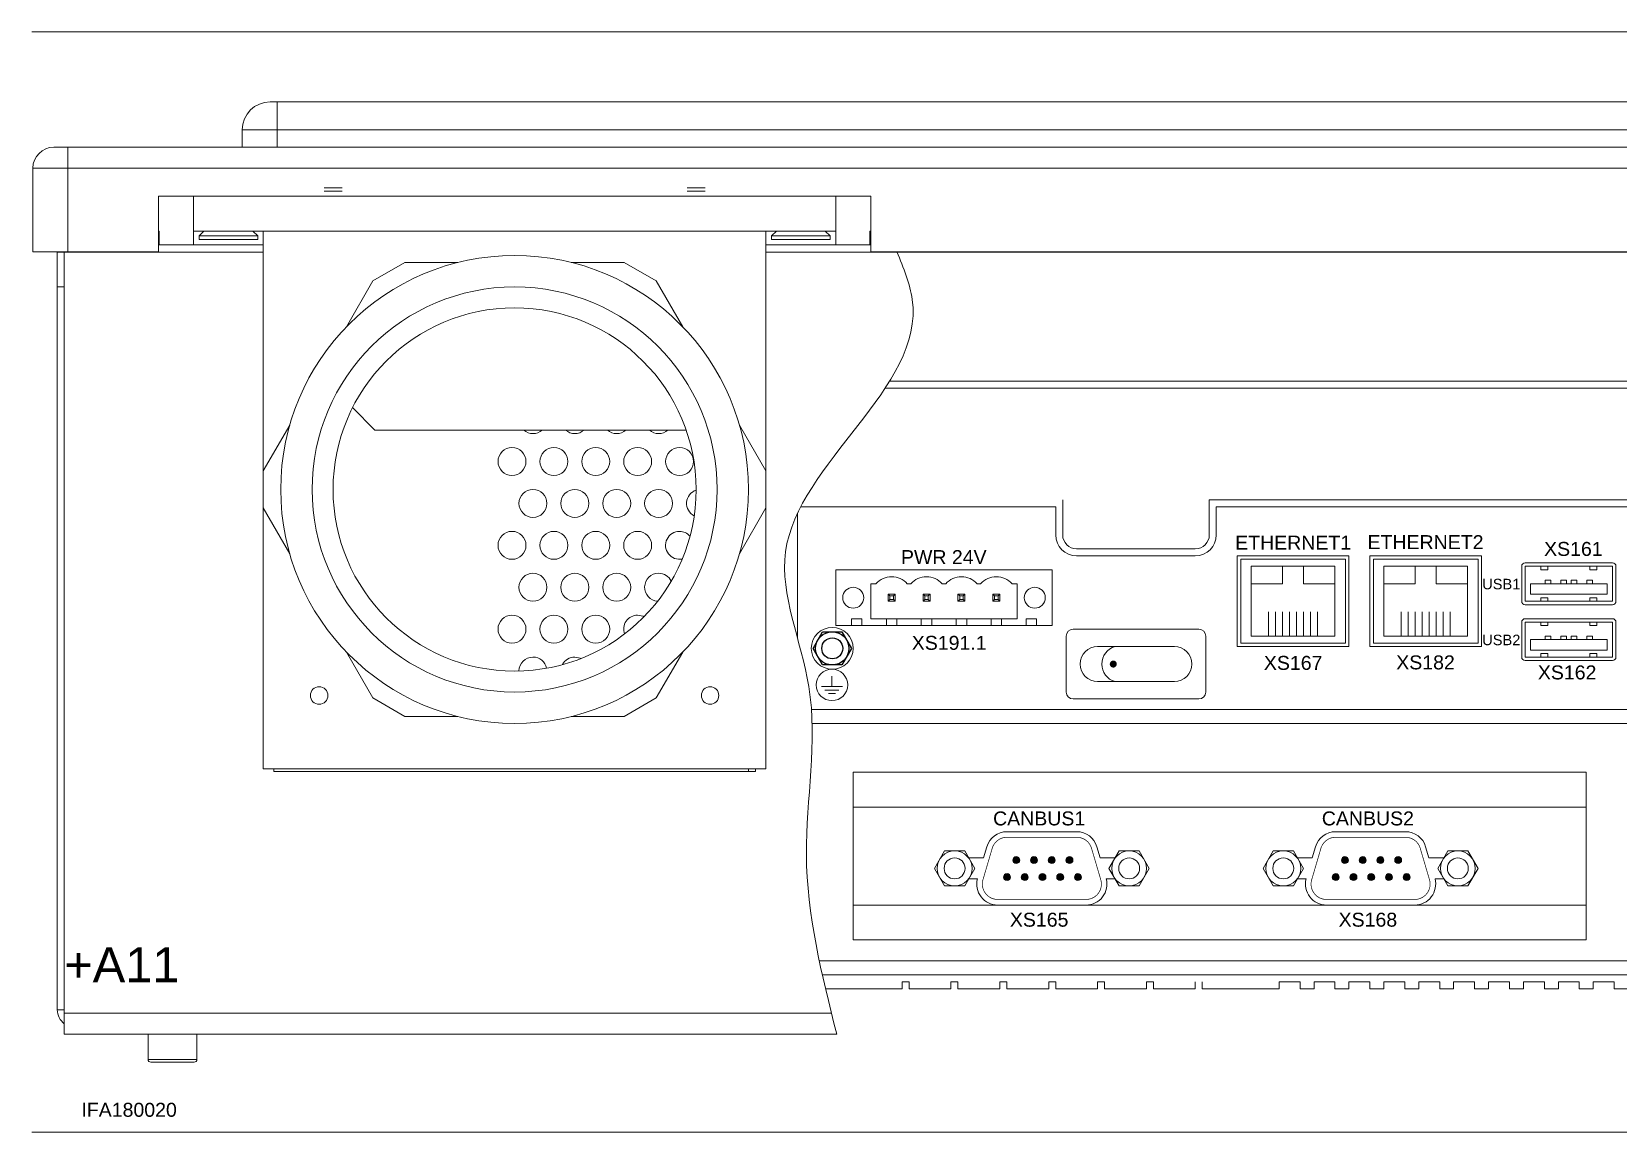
# Model space of a CAD drawing. Extents: x -2364 to 9601, y -871 to 1549.
# Drawn here: x 3545.2 to 3772.4, y -154 to 3.6 of the extents above; entities that cross this region are included whole.
import ezdxf

# ---------------------------------------------------------------- set-up
doc = ezdxf.new("R2010")
doc.units = 0
doc.layers.get('0').update_dxf_attribs({"linetype": 'CONTINUOUS'})

# ---------------------------------------------------------------- blocks, each defined once
blk = doc.blocks.new('MOERM3_TV')
for p, q in [((-2.75, 0), (-1.38, 2.38)), ((-1.38, 2.38), (1.38, 2.38)), ((1.38, 2.38), (2.75, 0)), ((-1.38, -2.38), (-2.75, 0)), ((2.75, 0), (1.38, -2.38)), ((1.38, -2.38), (-1.38, -2.38))]:
    blk.add_line(p, q)
for radius in [2.38, 1.5]:
    blk.add_circle((0, 0), radius)

msp = doc.modelspace()

# ---------------------------------------------------------------- linework, layer by layer
at = {"lineweight": 9}
for p, q in [((3545.16709, 3.5708), (4015.41901, 3.5708)), ((3777.83125, -47.46165), (3667.39677, -47.46165)), ((3777.83125, -46.46165), (3668.0329, -46.46165)), ((3591.1188, -50.24919), (3594.33125, -53.46165)), ((3638.90257, -53.46165), (3594.33125, -53.46165)), ((3655.85085, -63.46165), (3655.83125, -63.46165)), ((3692.83125, -68.46165), (3692.83125, -63.46165)), ((3779.33125, -63.46165), (3713.83125, -63.46165)), ((3713.83125, -68.46165), (3713.83125, -63.46165)), ((3654.83125, -83.17925), (3654.83125, -65.42341)), ((3691.83125, -64.46165), (3655.30753, -64.46165)), ((3691.83125, -68.46165), (3691.83125, -64.46165)), ((3778.33125, -64.46165), (3714.83125, -64.46165)), ((3714.83125, -68.46165), (3714.83125, -64.46165)), ((3711.83125, -70.46165), (3694.83125, -70.46165)), ((3711.83125, -71.46165), (3694.83125, -71.46165)), ((3733.83125, -71.46165), (3717.83125, -71.46165)), ((3717.83125, -71.46165), (3717.83125, -84.46165)), ((3718.33125, -71.96165), (3718.33125, -83.96165)), ((3733.33125, -71.96165), (3718.33125, -71.96165)), ((3733.33125, -83.96165), (3733.33125, -71.96165)), ((3733.83125, -71.46165), (3733.83125, -84.46165)), ((3752.83125, -71.46165), (3736.83125, -71.46165)), ((3736.83125, -71.46165), (3736.83125, -84.46165)), ((3737.33125, -71.96165), (3752.33125, -71.96165)), ((3737.33125, -83.96165), (3737.33125, -71.96165)), ((3752.33125, -71.96165), (3752.33125, -83.96165)), ((3752.83125, -71.46165), (3752.83125, -84.46165)), ((3752.83125, -71.46165), (3752.83125, -84.46165)), ((3771.58125, -72.46165), (3759.08125, -72.46165)), ((3660.33125, -73.46165), (3691.33125, -73.46165)), ((3660.33125, -81.46165), (3660.33125, -73.46165)), ((3691.33125, -73.46165), (3691.33125, -81.46165)), ((3724.33125, -72.96165), (3719.83125, -72.96165)), ((3719.83125, -72.96165), (3719.83125, -82.96165)), ((3724.33125, -72.96165), (3724.33125, -75.46165)), ((3727.33125, -72.96165), (3724.33125, -72.96165)), ((3727.33125, -72.96165), (3731.83125, -72.96165)), ((3727.33125, -75.46165), (3727.33125, -72.96165)), ((3731.83125, -72.96165), (3731.83125, -82.96165)), ((3743.33125, -72.96165), (3738.83125, -72.96165)), ((3738.83125, -72.96165), (3738.83125, -82.96165)), ((3743.33125, -75.46165), (3743.33125, -72.96165)), ((3743.33125, -72.96165), (3746.33125, -72.96165)), ((3746.33125, -72.96165), (3750.83125, -72.96165)), ((3746.33125, -72.96165), (3746.33125, -75.46165)), ((3750.83125, -72.96165), (3750.83125, -82.96165)), ((3758.58125, -77.96165), (3758.58125, -72.96165)), ((3771.58125, -72.96165), (3759.08125, -72.96165)), ((3759.08125, -72.96165), (3759.08125, -77.96165)), ((3761.33125, -72.96165), (3761.33125, -73.46165)), ((3762.33125, -73.46165), (3761.33125, -73.46165)), ((3761.93125, -75.46165), (3761.93125, -74.96165)), ((3761.93125, -74.96165), (3762.73125, -74.96165)), ((3762.33125, -72.96165), (3762.33125, -73.46165)), ((3762.73125, -75.46165), (3762.73125, -74.96165)), ((3764.18125, -75.46165), (3764.18125, -74.96165)), ((3764.18125, -74.96165), (3764.98125, -74.96165)), ((3764.98125, -75.46165), (3764.98125, -74.96165)), ((3765.68125, -74.96165), (3765.68125, -75.46165)), ((3765.68125, -74.96165), (3766.48125, -74.96165)), ((3766.48125, -74.96165), (3766.48125, -75.46165)), ((3767.93125, -74.96165), (3767.93125, -75.46165)), ((3767.93125, -74.96165), (3768.73125, -74.96165)), ((3768.33125, -73.46165), (3768.33125, -72.96165)), ((3769.33125, -73.46165), (3768.33125, -73.46165)), ((3768.73125, -74.96165), (3768.73125, -75.46165)), ((3769.33125, -73.46165), (3769.33125, -72.96165)), ((3771.58125, -77.96165), (3771.58125, -72.96165)), ((3772.08125, -77.96165), (3772.08125, -72.96165)), ((3665.33125, -80.46165), (3665.33125, -75.46165)), ((3666.08125, -75.46165), (3665.33125, -75.46165)), ((3668.08125, -77.21165), (3667.83125, -76.96165)), ((3667.83125, -76.96165), (3668.83125, -76.96165)), ((3667.83125, -77.96165), (3667.83125, -76.96165)), ((3668.08125, -77.71165), (3668.08125, -77.21165)), ((3668.08125, -77.21165), (3668.58125, -77.21165)), ((3668.58125, -77.21165), (3668.83125, -76.96165)), ((3668.58125, -77.71165), (3668.58125, -77.21165)), ((3668.83125, -77.96165), (3668.83125, -76.96165)), ((3671.08125, -75.46165), (3670.58125, -75.46165)), ((3673.08125, -77.21165), (3672.83125, -76.96165)), ((3672.83125, -76.96165), (3673.83125, -76.96165)), ((3672.83125, -77.96165), (3672.83125, -76.96165)), ((3673.08125, -77.71165), (3673.08125, -77.21165)), ((3673.08125, -77.21165), (3673.58125, -77.21165)), ((3673.58125, -77.21165), (3673.83125, -76.96165)), ((3673.58125, -77.71165), (3673.58125, -77.21165)), ((3673.83125, -77.96165), (3673.83125, -76.96165)), ((3676.08125, -75.46165), (3675.58125, -75.46165)), ((3677.83125, -77.96165), (3677.83125, -76.96165)), ((3677.83125, -76.96165), (3678.83125, -76.96165)), ((3678.08125, -77.21165), (3677.83125, -76.96165)), ((3678.08125, -77.21165), (3678.58125, -77.21165)), ((3678.08125, -77.71165), (3678.08125, -77.21165)), ((3678.58125, -77.21165), (3678.83125, -76.96165)), ((3678.58125, -77.71165), (3678.58125, -77.21165)), ((3678.83125, -77.96165), (3678.83125, -76.96165)), ((3681.08125, -75.46165), (3680.58125, -75.46165)), ((3683.08125, -77.21165), (3682.83125, -76.96165)), ((3682.83125, -76.96165), (3683.83125, -76.96165)), ((3682.83125, -77.96165), (3682.83125, -76.96165)), ((3683.08125, -77.71165), (3683.08125, -77.21165)), ((3683.08125, -77.21165), (3683.58125, -77.21165)), ((3683.58125, -77.21165), (3683.83125, -76.96165)), ((3683.58125, -77.71165), (3683.58125, -77.21165)), ((3683.83125, -77.96165), (3683.83125, -76.96165)), ((3686.33125, -75.46165), (3685.58125, -75.46165)), ((3686.33125, -75.46165), (3686.33125, -80.46165)), ((3724.33125, -75.46165), (3719.83125, -75.46165)), ((3731.83125, -75.46165), (3727.33125, -75.46165)), ((3738.83125, -75.46165), (3743.33125, -75.46165)), ((3746.33125, -75.46165), (3750.83125, -75.46165)), ((3759.83125, -75.46165), (3770.83125, -75.46165)), ((3759.83125, -76.96165), (3759.83125, -75.46165)), ((3770.83125, -76.96165), (3759.83125, -76.96165)), ((3770.83125, -75.46165), (3770.83125, -76.96165)), ((3668.08125, -77.71165), (3667.83125, -77.96165)), ((3667.83125, -77.96165), (3668.83125, -77.96165)), ((3668.08125, -77.71165), (3668.58125, -77.71165)), ((3668.58125, -77.71165), (3668.83125, -77.96165)), ((3673.08125, -77.71165), (3672.83125, -77.96165)), ((3672.83125, -77.96165), (3673.83125, -77.96165)), ((3673.08125, -77.71165), (3673.58125, -77.71165)), ((3673.58125, -77.71165), (3673.83125, -77.96165)), ((3678.08125, -77.71165), (3677.83125, -77.96165)), ((3677.83125, -77.96165), (3678.83125, -77.96165)), ((3678.08125, -77.71165), (3678.58125, -77.71165)), ((3678.58125, -77.71165), (3678.83125, -77.96165)), ((3683.08125, -77.71165), (3682.83125, -77.96165)), ((3682.83125, -77.96165), (3683.83125, -77.96165)), ((3683.08125, -77.71165), (3683.58125, -77.71165)), ((3683.58125, -77.71165), (3683.83125, -77.96165)), ((3722.33125, -79.46165), (3722.33125, -82.96165)), ((3723.33125, -79.46165), (3723.33125, -82.96165)), ((3724.33125, -79.46165), (3724.33125, -82.96165)), ((3725.33125, -79.46165), (3725.33125, -82.96165)), ((3726.33125, -79.46165), (3726.33125, -82.96165)), ((3727.33125, -79.46165), (3727.33125, -82.96165)), ((3728.33125, -79.46165), (3728.33125, -82.96165)), ((3729.33125, -79.46165), (3729.33125, -82.96165)), ((3741.33125, -79.46165), (3741.33125, -82.96165)), ((3742.33125, -79.46165), (3742.33125, -82.96165)), ((3743.33125, -79.46165), (3743.33125, -82.96165)), ((3744.33125, -79.46165), (3744.33125, -82.96165)), ((3745.33125, -79.46165), (3745.33125, -82.96165)), ((3746.33125, -79.46165), (3746.33125, -82.96165)), ((3747.33125, -79.46165), (3747.33125, -82.96165)), ((3748.33125, -79.46165), (3748.33125, -82.96165)), ((3759.08125, -77.96165), (3771.58125, -77.96165)), ((3771.58125, -78.46165), (3759.08125, -78.46165)), ((3761.33125, -77.46165), (3762.33125, -77.46165)), ((3761.33125, -77.46165), (3761.33125, -77.96165)), ((3762.33125, -77.46165), (3762.33125, -77.96165)), ((3768.33125, -77.46165), (3769.33125, -77.46165)), ((3768.33125, -77.96165), (3768.33125, -77.46165)), ((3769.33125, -77.96165), (3769.33125, -77.46165)), ((3691.33125, -81.46165), (3660.33125, -81.46165)), ((3664.08125, -80.46165), (3662.58125, -80.46165)), ((3662.58125, -80.46165), (3662.58125, -81.46165)), ((3664.08125, -80.46165), (3664.08125, -81.46165)), ((3686.33125, -80.46165), (3665.33125, -80.46165)), ((3667.58125, -80.46165), (3667.58125, -81.46165)), ((3669.08125, -80.46165), (3669.08125, -81.46165)), ((3672.58125, -80.46165), (3672.58125, -81.46165)), ((3674.08125, -80.46165), (3674.08125, -81.46165)), ((3677.58125, -80.46165), (3677.58125, -81.46165)), ((3679.08125, -80.46165), (3679.08125, -81.46165)), ((3682.58125, -80.46165), (3682.58125, -81.46165)), ((3684.08125, -80.46165), (3684.08125, -81.46165)), ((3687.58125, -80.46165), (3689.08125, -80.46165)), ((3687.58125, -80.46165), (3687.58125, -81.46165)), ((3689.08125, -80.46165), (3689.08125, -81.46165)), ((3758.58125, -85.96165), (3758.58125, -80.96165)), ((3771.58125, -80.46165), (3759.08125, -80.46165)), ((3771.58125, -80.96165), (3759.08125, -80.96165)), ((3759.08125, -80.96165), (3759.08125, -85.96165)), ((3761.33125, -80.96165), (3761.33125, -81.46165)), ((3762.33125, -81.46165), (3761.33125, -81.46165)), ((3762.33125, -80.96165), (3762.33125, -81.46165)), ((3768.33125, -81.46165), (3768.33125, -80.96165)), ((3769.33125, -81.46165), (3768.33125, -81.46165)), ((3769.33125, -81.46165), (3769.33125, -80.96165)), ((3771.58125, -85.96165), (3771.58125, -80.96165)), ((3772.08125, -85.96165), (3772.08125, -80.96165)), ((3693.33125, -90.96165), (3693.33125, -82.96165)), ((3694.33125, -81.96165), (3712.33125, -81.96165)), ((3713.33125, -82.96165), (3713.33125, -90.96165)), ((3718.33125, -83.96165), (3733.33125, -83.96165)), ((3719.83125, -82.96165), (3731.83125, -82.96165)), ((3752.33125, -83.96165), (3737.33125, -83.96165)), ((3750.83125, -82.96165), (3738.83125, -82.96165)), ((3759.83125, -83.46165), (3770.83125, -83.46165)), ((3759.83125, -84.96165), (3759.83125, -83.46165)), ((3761.93125, -82.96165), (3762.73125, -82.96165)), ((3761.93125, -83.46165), (3761.93125, -82.96165)), ((3762.73125, -83.46165), (3762.73125, -82.96165)), ((3764.18125, -82.96165), (3764.98125, -82.96165)), ((3764.18125, -83.46165), (3764.18125, -82.96165)), ((3764.98125, -83.46165), (3764.98125, -82.96165)), ((3765.68125, -82.96165), (3766.48125, -82.96165)), ((3765.68125, -82.96165), (3765.68125, -83.46165)), ((3766.48125, -82.96165), (3766.48125, -83.46165)), ((3767.93125, -82.96165), (3768.73125, -82.96165)), ((3767.93125, -82.96165), (3767.93125, -83.46165)), ((3768.73125, -82.96165), (3768.73125, -83.46165)), ((3770.83125, -83.46165), (3770.83125, -84.96165)), ((3708.83125, -84.46165), (3697.83125, -84.46165)), ((3717.83125, -84.46165), (3733.83125, -84.46165)), ((3736.83125, -84.46165), (3752.83125, -84.46165)), ((3759.08125, -85.96165), (3771.58125, -85.96165)), ((3770.83125, -84.96165), (3759.83125, -84.96165)), ((3761.33125, -85.46165), (3762.33125, -85.46165)), ((3761.33125, -85.46165), (3761.33125, -85.96165)), ((3762.33125, -85.46165), (3762.33125, -85.96165)), ((3768.33125, -85.46165), (3769.33125, -85.46165)), ((3768.33125, -85.96165), (3768.33125, -85.46165)), ((3769.33125, -85.96165), (3769.33125, -85.46165)), ((3771.58125, -86.46165), (3759.08125, -86.46165)), ((3658.28678, -90.19659), (3661.28678, -90.19659)), ((3658.78678, -90.69659), (3660.78678, -90.69659)), ((3659.78678, -88.69659), (3659.78678, -90.19659)), ((3708.83125, -89.46165), (3697.83125, -89.46165)), ((3659.28678, -91.19659), (3660.28678, -91.19659)), ((3712.33125, -91.96165), (3694.33125, -91.96165)), ((3903.83125, -93.46165), (3656.85199, -93.46165)), ((3905.83125, -95.46165), (3656.94982, -95.46165)), ((3767.83125, -102.46165), (3662.83125, -102.46165)), ((3662.83125, -126.46165), (3662.83125, -102.46165)), ((3767.83125, -126.46165), (3767.83125, -102.46165)), ((3767.83125, -107.46165), (3662.83125, -107.46165)), ((3684.84814, -110.96165), (3694.85519, -110.96165)), ((3731.93093, -110.96165), (3741.93798, -110.96165)), ((3681.50049, -114.71165), (3681.97004, -113.11515)), ((3697.73329, -113.11515), (3698.20284, -114.71165)), ((3728.58327, -114.71165), (3729.05283, -113.11515)), ((3744.81607, -113.11515), (3745.28563, -114.71165)), ((3674.46491, -116.21165), (3675.90829, -113.71165)), ((3675.90829, -113.71165), (3678.79504, -113.71165)), ((3678.79504, -113.71165), (3680.23842, -116.21165)), ((3679.37239, -114.71165), (3681.50049, -114.71165)), ((3700.33094, -114.71165), (3698.20284, -114.71165)), ((3700.90829, -113.71165), (3699.46491, -116.21165)), ((3703.79504, -113.71165), (3700.90829, -113.71165)), ((3705.23842, -116.21165), (3703.79504, -113.71165)), ((3721.5477, -116.21165), (3722.99108, -113.71165)), ((3722.99108, -113.71165), (3725.87783, -113.71165)), ((3725.87783, -113.71165), (3727.3212, -116.21165)), ((3726.45518, -114.71165), (3728.58327, -114.71165)), ((3747.41373, -114.71165), (3745.28563, -114.71165)), ((3747.99108, -113.71165), (3746.5477, -116.21165)), ((3750.87783, -113.71165), (3747.99108, -113.71165)), ((3752.3212, -116.21165), (3750.87783, -113.71165)), ((3675.90829, -118.71165), (3674.46491, -116.21165)), ((3680.23842, -116.21165), (3678.79504, -118.71165)), ((3679.37239, -117.71165), (3680.61987, -117.71165)), ((3700.33094, -117.71165), (3699.08346, -117.71165)), ((3699.46491, -116.21165), (3700.90829, -118.71165)), ((3703.79504, -118.71165), (3705.23842, -116.21165)), ((3722.99108, -118.71165), (3721.5477, -116.21165)), ((3727.3212, -116.21165), (3725.87783, -118.71165)), ((3726.45518, -117.71165), (3727.70266, -117.71165)), ((3747.41373, -117.71165), (3746.16624, -117.71165)), ((3746.5477, -116.21165), (3747.99108, -118.71165)), ((3750.87783, -118.71165), (3752.3212, -116.21165)), ((3678.79504, -118.71165), (3675.90829, -118.71165)), ((3700.90829, -118.71165), (3703.79504, -118.71165)), ((3725.87783, -118.71165), (3722.99108, -118.71165)), ((3747.99108, -118.71165), (3750.87783, -118.71165)), ((3767.83125, -121.46165), (3662.83125, -121.46165)), ((3696.17872, -121.46165), (3683.52461, -121.46165)), ((3683.52461, -121.46165), (3696.17872, -121.46165)), ((3743.2615, -121.46165), (3730.6074, -121.46165)), ((3730.6074, -121.46165), (3743.2615, -121.46165)), ((3767.83125, -126.46165), (3662.83125, -126.46165)), ((3906.83125, -129.46165), (3657.98082, -129.46165)), ((3912.83125, -131.46165), (3658.41455, -131.46165)), ((3669.83125, -133.46165), (3658.87365, -133.46165)), ((3669.83125, -133.46165), (3669.83125, -132.46165)), ((3670.83125, -132.46165), (3669.83125, -132.46165)), ((3670.83125, -133.46165), (3670.83125, -132.46165)), ((3676.83125, -133.46165), (3670.83125, -133.46165)), ((3676.83125, -133.46165), (3676.83125, -132.46165)), ((3676.83125, -133.46165), (3676.83125, -132.46165)), ((3677.83125, -132.46165), (3676.83125, -132.46165)), ((3677.83125, -133.46165), (3677.83125, -132.46165)), ((3683.83125, -133.46165), (3677.83125, -133.46165)), ((3683.83125, -133.46165), (3683.83125, -132.46165)), ((3683.83125, -133.46165), (3683.83125, -132.46165)), ((3684.83125, -132.46165), (3683.83125, -132.46165)), ((3684.83125, -133.46165), (3684.83125, -132.46165)), ((3690.83125, -133.46165), (3684.83125, -133.46165)), ((3690.83125, -133.46165), (3690.83125, -132.46165)), ((3690.83125, -133.46165), (3690.83125, -132.46165)), ((3691.83125, -132.46165), (3690.83125, -132.46165)), ((3691.83125, -133.46165), (3691.83125, -132.46165)), ((3697.83125, -133.46165), (3691.83125, -133.46165)), ((3697.83125, -133.46165), (3697.83125, -132.46165)), ((3697.83125, -133.46165), (3697.83125, -132.46165)), ((3698.83125, -132.46165), (3697.83125, -132.46165)), ((3698.83125, -133.46165), (3698.83125, -132.46165)), ((3704.83125, -133.46165), (3698.83125, -133.46165)), ((3704.83125, -133.46165), (3704.83125, -132.46165)), ((3704.83125, -133.46165), (3704.83125, -132.46165)), ((3705.83125, -132.46165), (3704.83125, -132.46165)), ((3705.83125, -133.46165), (3705.83125, -132.46165)), ((3711.83125, -133.46165), (3705.83125, -133.46165)), ((3711.83125, -133.46165), (3711.83125, -132.46165)), ((3712.83125, -133.46165), (3712.83125, -132.46165)), ((3723.83125, -133.46165), (3712.83125, -133.46165)), ((3723.83125, -133.46165), (3723.83125, -132.46165)), ((3726.83125, -132.46165), (3723.83125, -132.46165)), ((3726.83125, -133.46165), (3726.83125, -132.46165)), ((3728.83125, -133.46165), (3726.83125, -133.46165)), ((3728.83125, -133.46165), (3728.83125, -132.46165)), ((3731.83125, -132.46165), (3728.83125, -132.46165)), ((3731.83125, -133.46165), (3731.83125, -132.46165)), ((3733.83125, -133.46165), (3731.83125, -133.46165)), ((3733.83125, -133.46165), (3733.83125, -132.46165)), ((3736.83125, -132.46165), (3733.83125, -132.46165)), ((3736.83125, -133.46165), (3736.83125, -132.46165)), ((3738.83125, -133.46165), (3736.83125, -133.46165)), ((3738.83125, -133.46165), (3738.83125, -132.46165)), ((3741.83125, -132.46165), (3738.83125, -132.46165)), ((3741.83125, -133.46165), (3741.83125, -132.46165)), ((3743.83125, -133.46165), (3741.83125, -133.46165)), ((3743.83125, -133.46165), (3743.83125, -132.46165)), ((3746.83125, -132.46165), (3743.83125, -132.46165)), ((3746.83125, -133.46165), (3746.83125, -132.46165)), ((3748.83125, -133.46165), (3746.83125, -133.46165)), ((3748.83125, -133.46165), (3748.83125, -132.46165)), ((3751.83125, -132.46165), (3748.83125, -132.46165)), ((3751.83125, -133.46165), (3751.83125, -132.46165)), ((3753.83125, -133.46165), (3751.83125, -133.46165)), ((3753.83125, -133.46165), (3753.83125, -132.46165)), ((3756.83125, -132.46165), (3753.83125, -132.46165)), ((3756.83125, -133.46165), (3756.83125, -132.46165)), ((3758.83125, -133.46165), (3756.83125, -133.46165)), ((3758.83125, -133.46165), (3758.83125, -132.46165)), ((3761.83125, -132.46165), (3758.83125, -132.46165)), ((3761.83125, -133.46165), (3761.83125, -132.46165)), ((3763.83125, -133.46165), (3761.83125, -133.46165)), ((3763.83125, -133.46165), (3763.83125, -132.46165)), ((3766.83125, -132.46165), (3763.83125, -132.46165)), ((3766.83125, -133.46165), (3766.83125, -132.46165)), ((3768.83125, -133.46165), (3766.83125, -133.46165)), ((3771.83125, -132.46165), (3768.83125, -132.46165)), ((3768.83125, -133.46165), (3768.83125, -132.46165)), ((3771.83125, -133.46165), (3771.83125, -132.46165)), ((3773.83125, -133.46165), (3771.83125, -133.46165)), ((3545.16709, -153.99411), (4015.41901, -153.99411))]:
    msp.add_line(p, q, dxfattribs=at)
at = {"color": 7, "linetype": 'Continuous', "lineweight": 9}
for p, q in [((3580.33125, -6.46165), (3579.33125, -6.46165)), ((3580.33125, -6.46165), (3980.33126, -6.46165)), ((3580.33125, -6.46165), (3580.33125, -10.46165)), ((3575.33126, -10.46165), (3580.33125, -10.46165)), ((3575.33126, -12.96165), (3575.33126, -10.46165)), ((3980.33126, -10.46165), (3580.33125, -10.46165)), ((3548.33125, -12.96165), (3550.33125, -12.96165)), ((3550.33125, -12.96165), (4010.33126, -12.96165)), ((3550.33125, -12.96165), (3550.33125, -15.96165)), ((3545.33125, -27.96165), (3545.33125, -15.96165)), ((3550.33125, -15.96165), (3545.33125, -15.96165)), ((4010.33126, -15.96165), (3550.33125, -15.96165)), ((3550.33125, -15.96165), (3550.33125, -27.96165)), ((3665.33125, -19.96165), (3563.33125, -19.96165)), ((3563.33125, -19.96165), (3563.33125, -27.96165)), ((3660.33125, -19.96165), (3568.33126, -19.96165)), ((3568.33126, -24.96165), (3568.33126, -19.96165)), ((3587.05063, -18.76165), (3589.61187, -18.76165)), ((3587.05063, -19.26165), (3589.61187, -19.26165)), ((3639.05063, -18.76165), (3641.61187, -18.76165)), ((3639.05063, -19.26165), (3641.61187, -19.26165)), ((3660.33125, -24.96165), (3660.33125, -19.96165)), ((3665.33125, -19.96165), (3665.33125, -27.96165)), ((3563.33125, -24.96165), (3563.43228, -24.96165)), ((3563.43228, -24.96165), (3563.43228, -26.96165)), ((3660.33125, -24.96165), (3568.33126, -24.96165)), ((3569.83125, -24.96165), (3569.13125, -25.66165)), ((3577.53125, -25.66165), (3576.83125, -24.96165)), ((3578.33125, -24.96165), (3650.33126, -24.96165)), ((3578.33125, -59.31548), (3578.33125, -24.96165)), ((3650.33126, -24.96165), (3650.33126, -59.31548)), ((3651.83125, -24.96165), (3651.13126, -25.66165)), ((3659.53125, -25.66165), (3658.83125, -24.96165)), ((3665.23023, -24.96165), (3665.33125, -24.96165)), ((3665.23023, -26.96165), (3665.23023, -24.96165)), ((3578.33125, -26.96165), (3563.33125, -26.96165)), ((3577.53125, -25.66165), (3569.13125, -25.66165)), ((3569.13125, -25.66165), (3569.13125, -26.16165)), ((3577.53125, -26.16165), (3569.13125, -26.16165)), ((3577.53125, -26.16165), (3577.53125, -25.66165)), ((3665.33125, -26.96165), (3650.33126, -26.96165)), ((3659.53125, -25.66165), (3651.13126, -25.66165)), ((3651.13126, -25.66165), (3651.13126, -26.16165)), ((3659.53125, -26.16165), (3651.13126, -26.16165)), ((3659.53125, -26.16165), (3659.53125, -25.66165)), ((3550.33125, -27.96165), (3545.33125, -27.96165)), ((3548.83245, -27.96165), (3548.83125, -28.01165)), ((3548.83125, -28.01165), (3548.83125, -32.96165)), ((3549.83126, -28.01165), (3548.83125, -28.01165)), ((3549.83126, -136.96165), (3549.83126, -28.01165)), ((3559.83125, -28.01165), (3549.83126, -28.01165)), ((3563.33125, -27.96165), (3550.33125, -27.96165)), ((3550.93124, -28.01165), (3550.93007, -27.96165)), ((3551.33125, -27.96165), (3551.33125, -28.01165)), ((3559.55775, -28.01165), (3559.55775, -27.96165)), ((3559.83125, -28.01165), (3559.83125, -27.96165)), ((3594.0396, -32.10782), (3598.6229, -29.46165)), ((3598.6229, -29.46165), (3606.20721, -29.46165)), ((3622.45528, -29.46165), (3630.0396, -29.46165)), ((3630.0396, -29.46165), (3634.6229, -32.10782)), ((4010.33126, -27.96165), (3665.33125, -27.96165)), ((3548.83125, -32.96165), (3548.83125, -136.46165)), ((3549.83126, -32.96165), (3548.83125, -32.96165)), ((3590.24745, -38.67603), (3594.0396, -32.10782)), ((3634.6229, -32.10782), (3638.41505, -38.67603)), ((3578.33125, -59.31548), (3582.12341, -52.74728)), ((3646.53909, -52.74728), (3650.33126, -59.31548)), ((3578.33125, -64.60782), (3578.33125, -59.31548)), ((3650.33126, -64.60782), (3650.33126, -59.31548)), ((3578.33125, -101.96165), (3578.33125, -64.60782)), ((3582.12341, -71.17603), (3578.33125, -64.60782)), ((3650.33126, -64.60782), (3646.53909, -71.17603)), ((3650.33126, -64.60782), (3650.33126, -101.96165)), ((3594.0396, -91.81548), (3590.24745, -85.24728)), ((3638.41505, -85.24728), (3634.6229, -91.81548)), ((3594.0396, -91.81548), (3598.6229, -94.46165)), ((3630.0396, -94.46165), (3634.6229, -91.81548)), ((3606.20721, -94.46165), (3598.6229, -94.46165)), ((3630.0396, -94.46165), (3622.45528, -94.46165)), ((3650.33126, -101.96165), (3578.33125, -101.96165)), ((3579.83126, -102.36165), (3579.83126, -101.96165)), ((3647.83125, -102.36165), (3647.83125, -101.96165)), ((3648.83125, -102.36165), (3648.83125, -101.96165)), ((3648.83125, -102.36165), (3579.83126, -102.36165)), ((3549.83126, -136.46165), (3548.83125, -136.46165)), ((3659.72022, -136.96165), (3549.83126, -136.96165)), ((3549.83126, -139.96166), (3549.83126, -136.96165)), ((3660.46896, -139.96166), (3549.83126, -139.96166)), ((3561.83125, -139.96166), (3561.83125, -143.56165)), ((3568.83125, -143.56165), (3568.83125, -139.96166)), ((3566.73238, -143.96165), (3562.23126, -143.96165)), ((3568.43126, -143.96165), (3566.73238, -143.96165))]:
    msp.add_line(p, q, dxfattribs=at)
at = {"color": 8, "linetype": 'Continuous', "lineweight": 9}
for p, q in [((3580.33125, -10.46165), (3580.33125, -12.96165)), ((3568.33126, -24.96165), (3568.33126, -26.96165)), ((3660.33125, -24.96165), (3660.33125, -26.96165)), ((3578.33125, -28.01165), (3559.83125, -28.01165)), ((4000.83125, -28.01165), (3650.33126, -28.01165)), ((3561.83125, -143.56165), (3566.91317, -143.56165)), ((3566.91317, -143.56165), (3568.83125, -143.56165))]:
    msp.add_line(p, q, dxfattribs=at)
at = {"color": 7, "linetype": 'Continuous', "lineweight": 9}
for points in [[(3631.95625, -79.96165), (3632.72162, -80.1139), (3632.87559, -80.18547)], [(3622.95625, -85.96165), (3623.72161, -86.11389), (3623.83206, -86.16361)]]:
    msp.add_lwpolyline(points, dxfattribs=at)
at = {"lineweight": 9, "const_width": 0.5}
for points in [[(3700.33125, -86.96165, 1), (3699.83125, -86.96165, 1)], [(3685.93268, -115.02067, 1), (3686.43268, -115.02067, 1)], [(3688.47268, -115.02067, 1), (3688.97268, -115.02067, 1)], [(3691.01268, -115.02067, 1), (3691.51268, -115.02067, 1)], [(3693.55268, -115.02067, 1), (3694.05268, -115.02067, 1)], [(3733.01546, -115.02067, 1), (3733.51546, -115.02067, 1)], [(3735.55546, -115.02067, 1), (3736.05546, -115.02067, 1)], [(3738.09546, -115.02067, 1), (3738.59546, -115.02067, 1)], [(3740.63546, -115.02067, 1), (3741.13546, -115.02067, 1)], [(3684.60961, -117.46165, 1), (3685.10961, -117.46165, 1)], [(3687.14961, -117.46165, 1), (3687.64961, -117.46165, 1)], [(3689.68961, -117.46165, 1), (3690.18961, -117.46165, 1)], [(3692.22961, -117.46165, 1), (3692.72961, -117.46165, 1)], [(3694.76961, -117.46165, 1), (3695.26961, -117.46165, 1)], [(3731.6924, -117.46165, 1), (3732.1924, -117.46165, 1)], [(3734.2324, -117.46165, 1), (3734.7324, -117.46165, 1)], [(3736.7724, -117.46165, 1), (3737.2724, -117.46165, 1)], [(3739.3124, -117.46165, 1), (3739.8124, -117.46165, 1)], [(3741.8524, -117.46165, 1), (3742.3524, -117.46165, 1)]]:
    msp.add_lwpolyline(points, format="xyb", close=True, dxfattribs=at)
at = {"lineweight": 9, "const_width": 0.1}
for points in [[(3658.28678, -90.19659), (3661.28678, -90.19659)], [(3660.78678, -90.69659), (3658.78678, -90.69659)], [(3659.78678, -90.19659), (3659.78678, -88.69659)], [(3660.28678, -91.19659), (3659.28678, -91.19659)]]:
    msp.add_lwpolyline(points, dxfattribs=at)
at = {"lineweight": 9}
for points in [[(3696.17872, -120.66165, 0.1, 0.1, 0), (3683.52461, -120.66165, 0.1, 0.1, -0.500705616), (3681.41401, -117.84089, 0.1, 0.1, 0), (3682.73754, -113.34089, 0.1, 0.1, -0.332706414), (3684.84814, -111.76165, 0.1, 0.1, 0), (3694.85519, -111.76165, 0.1, 0.1, -0.332706414), (3696.96579, -113.34089, 0.1, 0.1, 0), (3698.28932, -117.84089, 0.1, 0.1, -0.500705616)], [(3743.2615, -120.66165, 0.1, 0.1, 0), (3730.6074, -120.66165, 0.1, 0.1, -0.500705616), (3728.49679, -117.84089, 0.1, 0.1, 0), (3729.82032, -113.34089, 0.1, 0.1, -0.332706414), (3731.93093, -111.76165, 0.1, 0.1, 0), (3741.93798, -111.76165, 0.1, 0.1, -0.332706414), (3744.04858, -113.34089, 0.1, 0.1, 0), (3745.37211, -117.84089, 0.1, 0.1, -0.500705616)]]:
    msp.add_lwpolyline(points, format="xyseb", close=True, dxfattribs=at)
at = {"color": 7, "linetype": 'Continuous', "lineweight": 9}
for centre, radius in [((3614.33125, -61.96165), 33.5), ((3614.33125, -61.96165), 29), ((3614.33125, -61.96165), 26), ((3613.95625, -57.96165), 2), ((3619.95625, -57.96165), 2), ((3625.95625, -57.96165), 2), ((3631.95625, -57.96165), 2), ((3637.95625, -57.96165), 2), ((3616.95625, -63.96165), 2), ((3622.95625, -63.96165), 2), ((3628.95625, -63.96165), 2), ((3634.95625, -63.96165), 2), ((3613.95625, -69.96165), 2), ((3619.95625, -69.96165), 2), ((3625.95625, -69.96165), 2), ((3631.95625, -69.96165), 2), ((3616.95625, -75.96165), 2), ((3622.95625, -75.96165), 2), ((3628.95625, -75.96165), 2), ((3613.95625, -81.96165), 2), ((3619.95625, -81.96165), 2), ((3625.95625, -81.96165), 2), ((3586.33125, -91.46165), 1.25), ((3642.33125, -91.46165), 1.25)]:
    msp.add_circle(centre, radius, dxfattribs=at)
at = {"lineweight": 9}
for centre, radius in [((3662.83125, -77.46165), 1.5), ((3688.83125, -77.46165), 1.5), ((3659.83125, -84.71165), 3), ((3659.78678, -89.94659), 2.25), ((3677.35166, -116.21165), 2.5), ((3677.35166, -116.21165), 1.5), ((3686.18268, -115.02067), 0.5), ((3688.72268, -115.02067), 0.5), ((3691.26268, -115.02067), 0.5), ((3693.80268, -115.02067), 0.5), ((3702.35166, -116.21165), 2.5), ((3702.35166, -116.21165), 1.5), ((3724.43445, -116.21165), 2.5), ((3724.43445, -116.21165), 1.5), ((3733.26546, -115.02067), 0.5), ((3735.80546, -115.02067), 0.5), ((3738.34546, -115.02067), 0.5), ((3740.88546, -115.02067), 0.5), ((3749.43445, -116.21165), 2.5), ((3749.43445, -116.21165), 1.5), ((3684.85961, -117.46165), 0.5), ((3687.39961, -117.46165), 0.5), ((3689.93961, -117.46165), 0.5), ((3692.47961, -117.46165), 0.5), ((3695.01961, -117.46165), 0.5), ((3731.9424, -117.46165), 0.5), ((3734.4824, -117.46165), 0.5), ((3737.0224, -117.46165), 0.5), ((3739.5624, -117.46165), 0.5), ((3742.1024, -117.46165), 0.5)]:
    msp.add_circle(centre, radius, dxfattribs=at)
at = {"color": 7, "linetype": 'Continuous', "lineweight": 9}
for centre, radius, start, end in [((3579.33125, -10.46165), 4, 90, 180), ((3548.33125, -15.96165), 3, 90, 180), ((3549.88125, -28.01165), 0.05, 0, 180), ((3616.95625, -51.96165), 2, 228.5903779, 311.4096221), ((3622.95625, -51.96165), 2, 228.5903779, 311.4096221), ((3628.95625, -51.96165), 2, 228.5903779, 311.4096221), ((3634.95625, -51.96165), 2, 228.5903779, 311.4096221), ((3640.95625, -63.96165), 2, 108.2157831, 243.1925358), ((3637.95625, -69.96165), 2, 90, 281.2753303), ((3637.95625, -69.96165), 2, 41.3099668, 90), ((3634.95625, -75.96165), 2, 90, 266.3333503), ((3634.95625, -75.96165), 2, 25.3302791, 90), ((3631.95625, -81.96165), 2, 90, 200.1419437), ((3616.95625, -87.96165), 2, 90, 179.7847552), ((3616.95625, -87.96165), 2, 11.7455139, 90), ((3622.95625, -87.96165), 2, 90, 152.6747273), ((3551.33125, -136.46165), 2.5, 180, 233.1301024), ((3562.23125, -143.56165), 0.4, 180, 270), ((3568.43125, -143.56165), 0.4, 270, 0)]:
    msp.add_arc(centre, radius, start, end, dxfattribs=at)
at = {"lineweight": 9}
for centre, radius, start, end in [((3694.83125, -68.46165), 3, 180, 270), ((3694.83125, -68.46165), 2, 180, 270), ((3711.83125, -68.46165), 3, 270, 0), ((3711.83125, -68.46165), 2, 270, 0), ((3759.08125, -72.96165), 0.5, 90, 180), ((3771.58125, -72.96165), 0.5, 0, 90), ((3668.33125, -77.4929), 3.03125, 42.0750221, 137.9249779), ((3673.33125, -77.4929), 3.03125, 42.0750221, 137.9249779), ((3678.33125, -77.4929), 3.03125, 42.0750221, 137.9249779), ((3683.33125, -77.4929), 3.03125, 42.0750221, 137.9249779), ((3759.08125, -77.96165), 0.5, 180, 270), ((3771.58125, -77.96165), 0.5, 270, 0), ((3759.08125, -80.96165), 0.5, 90, 180), ((3771.58125, -80.96165), 0.5, 0, 90), ((3694.33125, -82.96165), 1, 90, 180), ((3712.33125, -82.96165), 1, 0, 90), ((3697.83125, -86.96165), 2.5, 90, 270), ((3701.02162, -86.96165), 2.59253, 105.3539098, 254.6460902), ((3708.83125, -86.96165), 2.5, 270, 90), ((3759.08125, -85.96165), 0.5, 180, 270), ((3771.58125, -85.96165), 0.5, 270, 0), ((3694.33125, -90.96165), 1, 180, 270), ((3712.33125, -90.96165), 1, 270, 0), ((3684.84814, -113.96165), 3, 90, 163.6104597), ((3694.85519, -113.96165), 3, 16.3895403, 90), ((3731.93093, -113.96165), 3, 90, 163.6104597), ((3741.93798, -113.96165), 3, 16.3895403, 90), ((3683.52461, -118.46165), 3, 165.5224878, 270), ((3696.17872, -118.46165), 3, 270, 14.4775122), ((3730.6074, -118.46165), 3, 165.5224878, 270), ((3743.2615, -118.46165), 3, 270, 14.4775122)]:
    msp.add_arc(centre, radius, start, end, dxfattribs=at)
msp.add_spline([(3660.46896, -139.96166), (3656.12307, -114.21819), (3656.47403, -90.19188), (3653.13989, -70.90068), (3671.28822, -34.76677), (3669.09154, -27.96165)], degree=3, dxfattribs=at)

# ---------------------------------------------------------------- block references
at = {"lineweight": 9, "rotation": 180}
msp.add_blockref('MOERM3_TV', (3659.83125, -84.71165), dxfattribs=at)

# ---------------------------------------------------------------- texts
at = {"lineweight": 9, "width": 20}
for s, insert, char_height, attachment_point in [('\\fArial|b0|i0|c0|p34;ETHERNET1', (3725.84568, -70.57356), 2, 8), ('\\fArial|b0|i0|c0|p34;ETHERNET2', (3744.80377, -70.50361), 2, 8), ('\\fArial|b0|i0|c0|p34;XS161', (3765.98077, -71.50239), 2, 8), ('\\fArial|b0|i0|c0|p34;PWR 24V', (3681.93582, -72.64746), 2, 9), ('\\fArial|b0|i0|c0|p34;USB1', (3755.65735, -76.27956), 1.5, 8), ('\\fArial|b0|i0|c0|p34;XS191.1', (3681.93582, -84.95105), 2, 9), ('\\fArial|b0|i0|c0|p34;USB2', (3755.65735, -84.27956), 1.5, 8), ('\\fArial|b0|i0|c0|p34;XS167', (3725.84568, -87.82008), 2, 8), ('{\\fArial|b0|i0|c0|p34;XS182}', (3744.80377, -87.75013), 2, 8), ('\\fArial|b0|i0|c0|p34;XS162', (3765.08735, -89.18793), 2, 8), ('\\fArial|b0|i0|c0|p34;CANBUS1', (3689.46356, -110.09183), 2, 8), ('{\\fArial|b0|i0|c0|p34;CANBUS2}', (3736.54634, -110.09183), 2, 8), ('\\fArial|b0|i0|c0|p34;XS165', (3689.46356, -124.58971), 2, 8), ('{\\fArial|b0|i0|c0|p34;XS168}', (3736.54634, -124.58971), 2, 8), ('{\\fArial|b0|i0|c0|p34;+A11}', (3566.33155, -132.50568), 5, 9), ('{\\fArial|b0|i0|c0|p34;IFA180020}', (3559.1142, -151.80777), 2, 8)]:
    msp.add_mtext(s, dxfattribs=dict(at, insert=insert, char_height=char_height, attachment_point=attachment_point))

doc.saveas('drawing.dxf')
